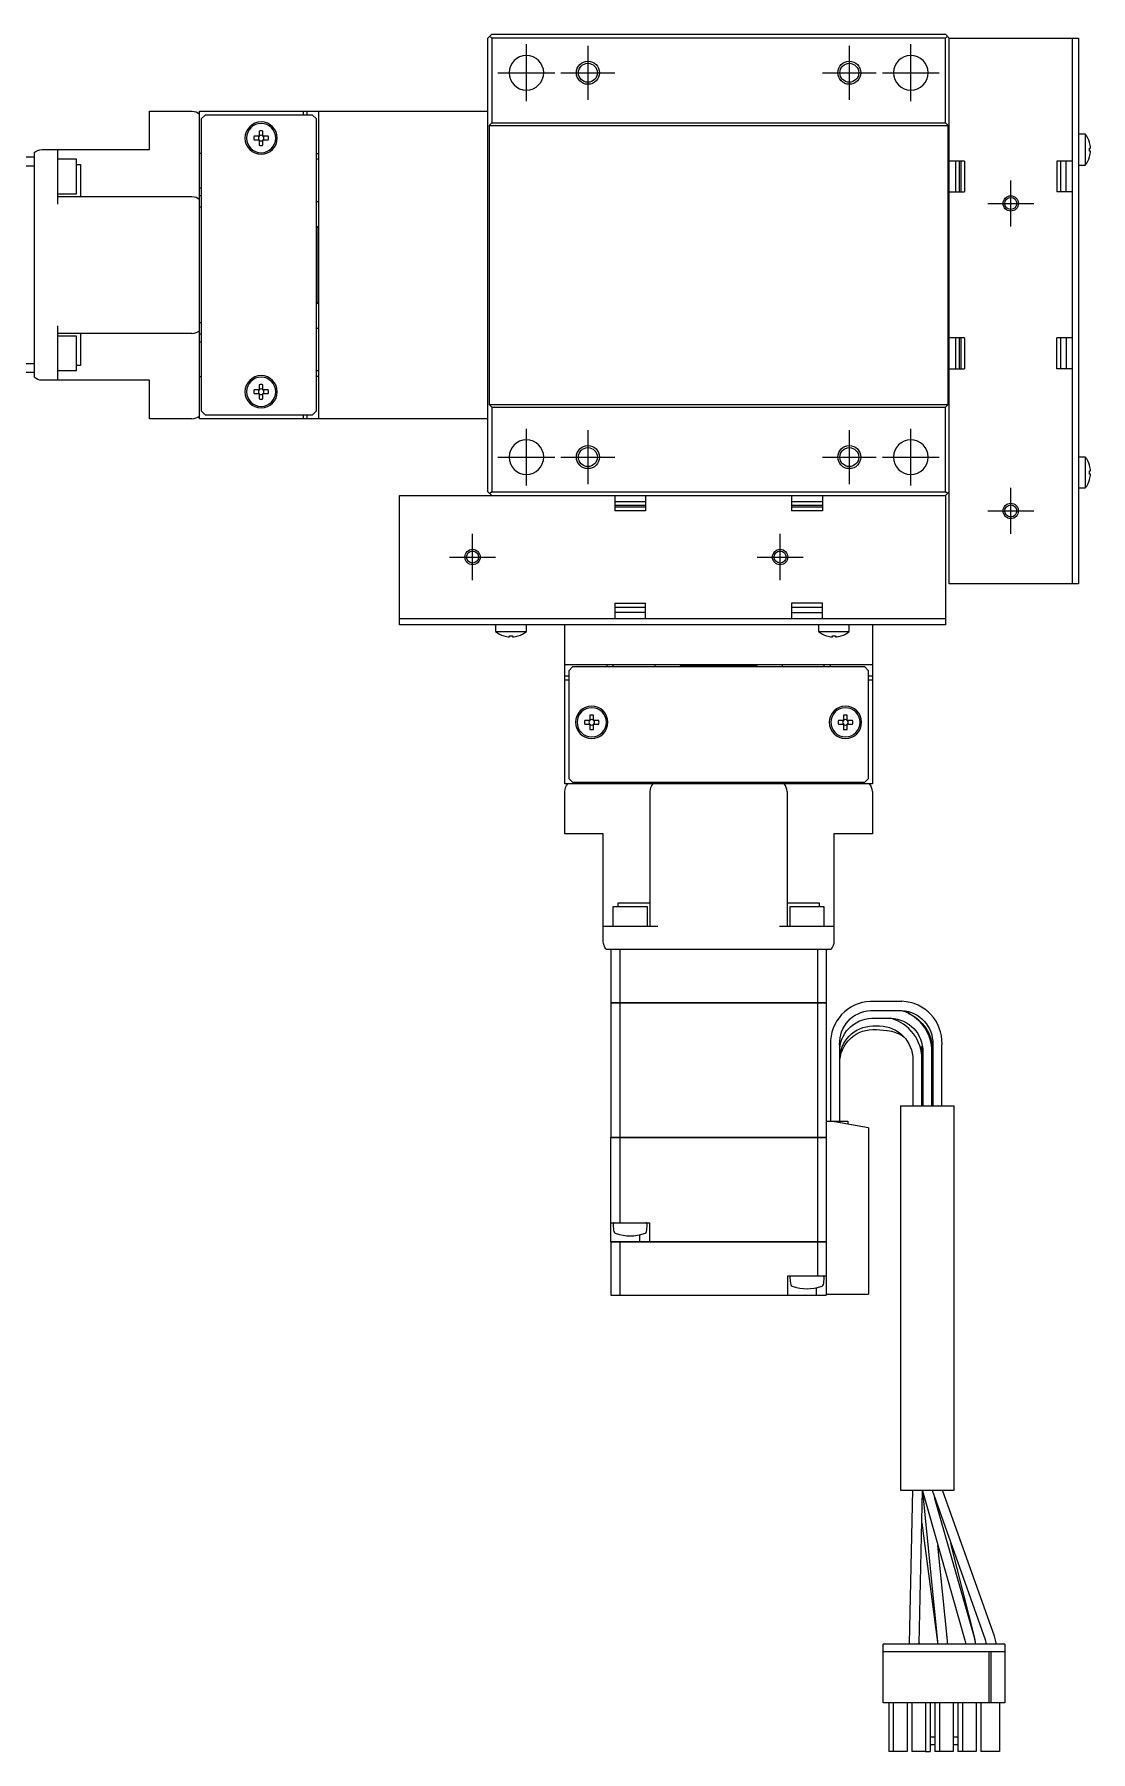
# Model space of a CAD drawing. Extents: x 0 to 740, y -8 to 429.
# Drawn here: x 602.3 to 739.7, y 106.2 to 329.6 of the extents above; entities that cross this region are included whole.
import ezdxf

# ---------------------------------------------------------------- set-up
doc = ezdxf.new("R2010")
doc.units = 0
doc.header["$LTSCALE"] = 0.5
doc.linetypes.add('CENTER', pattern=[50.8, 31.75, -6.35, 6.35, -6.35])
for name, color, linetype in [('MSM_CENTER', 1, 'CENTER'), ('MSM_CONTINUOUS', 7, 'CONTINUOUS'), ('MSM_NARROW', 5, 'CONTINUOUS')]:
    doc.layers.add(name, color=color, linetype=linetype)

msp = doc.modelspace()

# ---------------------------------------------------------------- linework, layer by layer
at = {"layer": 'MSM_CENTER'}
for p, q in [((666.33, 320.91), (666.33, 328.31)), ((674.33, 328.11), (674.33, 321.11)), ((708.33, 328.11), (708.33, 321.11)), ((716.33, 320.91), (716.33, 328.31)), ((662.63, 324.61), (670.03, 324.61)), ((670.83, 324.61), (677.83, 324.61)), ((704.83, 324.61), (711.83, 324.61)), ((712.63, 324.61), (720.03, 324.61)), ((729.33, 304.61), (729.33, 310.61)), ((726.33, 307.61), (732.33, 307.61)), ((666.33, 270.91), (666.33, 278.31)), ((674.33, 278.11), (674.33, 271.11)), ((708.33, 278.11), (708.33, 271.11)), ((716.33, 270.91), (716.33, 278.31)), ((662.63, 274.61), (670.03, 274.61)), ((670.83, 274.61), (677.83, 274.61)), ((704.83, 274.61), (711.83, 274.61)), ((712.63, 274.61), (720.03, 274.61)), ((729.33, 264.61), (729.33, 270.61)), ((726.33, 267.61), (732.33, 267.61)), ((659.33, 258.61), (659.33, 264.61)), ((699.33, 258.61), (699.33, 264.61)), ((656.33, 261.61), (662.33, 261.61)), ((696.33, 261.61), (702.33, 261.61))]:
    msp.add_line(p, q, dxfattribs=at)
at = {"layer": 'MSM_CONTINUOUS'}
for p, q in [((661.83, 329.61), (661.33, 329.11)), ((661.33, 270.11), (661.33, 329.11)), ((661.58, 329.36), (661.83, 329.11)), ((661.83, 329.61), (720.83, 329.61)), ((661.83, 329.11), (661.83, 318.11)), ((720.83, 329.11), (661.83, 329.11)), ((721.33, 329.11), (720.83, 329.61)), ((720.83, 329.11), (721.08, 329.36)), ((720.83, 318.11), (720.83, 329.11)), ((721.33, 258.11), (721.33, 329.11)), ((721.33, 329.11), (738.13, 329.11)), ((737.33, 329.11), (737.33, 258.11)), ((738.13, 329.11), (738.13, 258.11)), ((617.33, 314.61), (617.33, 319.61)), ((617.33, 319.61), (622.83, 319.61)), ((623.83, 319.61), (661.33, 319.61)), ((623.83, 279.61), (623.83, 319.61)), ((637.33, 319.11), (637.33, 319.61)), ((637.83, 319.11), (637.83, 319.61)), ((639.33, 279.61), (639.33, 319.61)), ((624.53, 319.11), (624.03, 318.61)), ((624.03, 318.61), (624.03, 280.61)), ((638.53, 319.11), (624.53, 319.11)), ((639.03, 318.61), (638.53, 319.11)), ((639.03, 280.61), (639.03, 318.61)), ((661.83, 318.11), (661.48, 317.76)), ((661.48, 317.76), (661.48, 281.46)), ((661.48, 317.76), (721.18, 317.76)), ((661.83, 318.11), (720.83, 318.11)), ((721.18, 317.76), (720.83, 318.11)), ((721.18, 281.46), (721.18, 317.76)), ((631.59, 316.35), (630.91, 316.35)), ((630.91, 315.87), (631.59, 315.87)), ((631.59, 317.03), (631.59, 316.35)), ((631.59, 315.87), (631.59, 315.19)), ((632.07, 316.35), (632.07, 317.03)), ((632.75, 316.35), (632.07, 316.35)), ((632.07, 315.19), (632.07, 315.87)), ((632.07, 315.87), (632.75, 315.87)), ((739.03, 316.61), (738.13, 316.61)), ((739.03, 312.61), (739.03, 316.61)), ((739.59, 315.54), (739.59, 315.56)), ((602.33, 313.61), (595.34, 313.61)), ((602.33, 314.23), (602.33, 284.99)), ((603.33, 314.61), (617.33, 314.61)), ((605.33, 314.61), (605.33, 307.51)), ((607.83, 313.36), (605.33, 313.36)), ((607.83, 308.86), (607.83, 313.36)), ((624.03, 314.11), (623.83, 314.11)), ((639.03, 314.11), (639.33, 314.11)), ((639.33, 313.36), (639.03, 313.36)), ((723.33, 313.11), (721.33, 313.11)), ((722.13, 313.11), (722.13, 312.16)), ((722.63, 313.11), (722.63, 309.11)), ((722.83, 313.11), (722.83, 309.11)), ((723.33, 313.11), (723.33, 309.11)), ((735.33, 313.11), (735.33, 309.11)), ((737.33, 313.11), (735.33, 313.11)), ((735.83, 309.11), (735.83, 313.11)), ((736.53, 309.11), (736.53, 313.11)), ((739.59, 314.81), (739.72, 314.81)), ((739.59, 314.41), (739.59, 314.81)), ((739.72, 314.41), (739.59, 314.41)), ((739.59, 313.66), (739.59, 313.68)), ((602.33, 312.45), (595.34, 312.45)), ((607.83, 312.69), (608.33, 312.69)), ((608.33, 312.69), (608.33, 308.51)), ((722.13, 312.16), (722.13, 310.05)), ((738.13, 312.61), (739.03, 312.61)), ((605.33, 308.86), (607.83, 308.86)), ((605.33, 308.51), (622.83, 308.51)), ((624.03, 309.61), (623.83, 309.61)), ((624.03, 308.61), (623.83, 308.61)), ((721.33, 309.11), (723.33, 309.11)), ((722.13, 310.05), (722.13, 309.11)), ((737.33, 309.11), (735.33, 309.11)), ((624.03, 307.11), (623.83, 307.11)), ((639.03, 307.86), (639.33, 307.86)), ((639.13, 304.61), (639.03, 304.61)), ((639.13, 294.61), (639.13, 304.61)), ((639.33, 304.41), (639.13, 304.61)), ((639.03, 294.61), (639.13, 294.61)), ((639.13, 294.61), (639.33, 294.81)), ((605.33, 291.71), (605.33, 284.61)), ((622.83, 290.71), (605.33, 290.71)), ((608.33, 290.71), (608.33, 286.53)), ((623.83, 292.11), (624.03, 292.11)), ((624.03, 290.61), (623.83, 290.61)), ((639.33, 291.36), (639.03, 291.36)), ((607.83, 290.36), (605.33, 290.36)), ((607.83, 285.86), (607.83, 290.36)), ((623.83, 289.61), (624.03, 289.61)), ((723.33, 290.11), (721.33, 290.11)), ((722.13, 290.11), (722.13, 289.16)), ((722.13, 289.16), (722.13, 287.05)), ((722.63, 290.11), (722.63, 286.11)), ((722.83, 290.11), (722.83, 286.11)), ((723.33, 290.11), (723.33, 286.11)), ((737.33, 290.11), (735.33, 290.11)), ((735.33, 286.11), (735.33, 290.11)), ((735.83, 286.11), (735.83, 290.11)), ((736.53, 290.11), (736.53, 286.11)), ((602.33, 286.76), (595.34, 286.76)), ((608.33, 286.53), (607.83, 286.53)), ((721.33, 286.11), (723.33, 286.11)), ((722.13, 287.05), (722.13, 286.11)), ((737.33, 286.11), (735.33, 286.11)), ((602.33, 285.61), (595.34, 285.61)), ((617.33, 284.61), (603.33, 284.61)), ((605.33, 285.86), (607.83, 285.86)), ((617.33, 279.61), (617.33, 284.61)), ((623.83, 285.11), (624.03, 285.11)), ((631.59, 284.03), (631.59, 283.35)), ((632.07, 283.35), (632.07, 284.03)), ((639.03, 285.86), (639.33, 285.86)), ((639.33, 285.11), (639.03, 285.11)), ((631.59, 283.35), (630.91, 283.35)), ((630.91, 282.87), (631.59, 282.87)), ((631.59, 282.87), (631.59, 282.19)), ((632.75, 283.35), (632.07, 283.35)), ((632.07, 282.19), (632.07, 282.87)), ((632.07, 282.87), (632.75, 282.87)), ((622.83, 279.61), (617.33, 279.61)), ((661.33, 279.61), (623.83, 279.61)), ((624.03, 280.61), (624.53, 280.11)), ((624.53, 280.11), (638.53, 280.11)), ((637.33, 279.61), (637.33, 280.11)), ((637.83, 279.61), (637.83, 280.11)), ((638.53, 280.11), (639.03, 280.61)), ((661.48, 281.46), (661.83, 281.11)), ((661.48, 281.46), (721.18, 281.46)), ((661.83, 281.11), (661.83, 270.11)), ((661.83, 281.11), (720.83, 281.11)), ((720.83, 281.11), (721.18, 281.46)), ((720.83, 270.11), (720.83, 281.11)), ((739.03, 274.61), (738.13, 274.61)), ((739.03, 270.61), (739.03, 274.61)), ((739.59, 273.54), (739.59, 273.56)), ((739.59, 272.81), (739.72, 272.81)), ((739.59, 272.41), (739.59, 272.81)), ((738.13, 270.61), (739.03, 270.61)), ((739.72, 272.41), (739.59, 272.41)), ((739.59, 271.66), (739.59, 271.68)), ((649.83, 252.81), (649.83, 269.61)), ((649.83, 269.61), (720.83, 269.61)), ((661.33, 270.11), (661.83, 269.61)), ((661.83, 270.11), (661.58, 269.86)), ((661.83, 270.11), (720.83, 270.11)), ((677.83, 269.61), (677.83, 267.61)), ((678.78, 268.81), (677.83, 268.81)), ((681.83, 268.31), (677.83, 268.31)), ((681.83, 268.11), (677.83, 268.11)), ((680.89, 268.81), (678.78, 268.81)), ((681.83, 268.81), (680.89, 268.81)), ((681.83, 269.61), (681.83, 267.61)), ((700.83, 269.61), (700.83, 267.61)), ((701.78, 268.81), (700.83, 268.81)), ((704.83, 268.31), (700.83, 268.31)), ((704.83, 268.11), (700.83, 268.11)), ((703.89, 268.81), (701.78, 268.81)), ((704.83, 268.81), (703.89, 268.81)), ((704.83, 269.61), (704.83, 267.61)), ((720.83, 269.61), (721.33, 270.11)), ((721.08, 269.86), (720.83, 270.11)), ((720.83, 269.61), (720.83, 252.81)), ((681.83, 267.61), (677.83, 267.61)), ((704.83, 267.61), (700.83, 267.61)), ((738.13, 258.11), (721.33, 258.11)), ((677.83, 255.61), (681.83, 255.61)), ((677.83, 255.61), (677.83, 253.61)), ((677.83, 255.11), (681.83, 255.11)), ((681.83, 253.61), (681.83, 255.61)), ((704.83, 255.61), (700.83, 255.61)), ((700.83, 255.61), (700.83, 253.61)), ((700.83, 255.11), (704.83, 255.11)), ((704.83, 253.61), (704.83, 255.61)), ((649.83, 253.61), (720.83, 253.61)), ((720.83, 252.81), (649.83, 252.81)), ((662.33, 252.81), (662.33, 251.91)), ((666.33, 251.91), (666.33, 252.81)), ((671.33, 232.11), (671.33, 252.81)), ((681.83, 254.41), (677.83, 254.41)), ((700.83, 254.41), (704.83, 254.41)), ((704.33, 252.81), (704.33, 251.91)), ((708.33, 251.91), (708.33, 252.81)), ((711.33, 252.81), (711.33, 232.11)), ((662.33, 251.91), (666.33, 251.91)), ((663.38, 251.35), (663.4, 251.35)), ((664.13, 251.35), (664.53, 251.35)), ((664.13, 251.22), (664.13, 251.35)), ((664.53, 251.35), (664.53, 251.22)), ((665.26, 251.35), (665.28, 251.35)), ((704.33, 251.91), (708.33, 251.91)), ((705.38, 251.35), (705.4, 251.35)), ((706.13, 251.35), (706.53, 251.35)), ((706.13, 251.22), (706.13, 251.35)), ((706.53, 251.35), (706.53, 251.22)), ((707.26, 251.35), (707.28, 251.35)), ((711.33, 247.61), (671.33, 247.61)), ((671.83, 246.11), (671.33, 246.11)), ((672.33, 247.31), (671.83, 246.81)), ((671.83, 246.81), (671.83, 232.81)), ((710.33, 247.31), (672.33, 247.31)), ((676.83, 247.31), (676.83, 247.61)), ((677.58, 247.61), (677.58, 247.31)), ((683.08, 247.31), (683.08, 247.61)), ((686.53, 247.61), (686.33, 247.41)), ((696.33, 247.41), (686.33, 247.41)), ((686.33, 247.41), (686.33, 247.31)), ((696.33, 247.41), (696.13, 247.61)), ((696.33, 247.31), (696.33, 247.41)), ((699.58, 247.61), (699.58, 247.31)), ((705.08, 247.31), (705.08, 247.61)), ((705.83, 247.61), (705.83, 247.31)), ((710.83, 246.81), (710.33, 247.31)), ((710.83, 232.81), (710.83, 246.81)), ((711.33, 246.11), (710.83, 246.11)), ((671.83, 245.61), (671.33, 245.61)), ((711.33, 245.61), (710.83, 245.61)), ((674.59, 240.35), (673.91, 240.35)), ((673.91, 239.87), (674.59, 239.87)), ((674.59, 241.03), (674.59, 240.35)), ((674.59, 239.87), (674.59, 239.19)), ((675.07, 240.35), (675.07, 241.03)), ((675.75, 240.35), (675.07, 240.35)), ((675.07, 239.19), (675.07, 239.87)), ((675.07, 239.87), (675.75, 239.87)), ((707.59, 240.35), (706.91, 240.35)), ((706.91, 239.87), (707.59, 239.87)), ((707.59, 241.03), (707.59, 240.35)), ((707.59, 239.87), (707.59, 239.19)), ((708.07, 240.35), (708.07, 241.03)), ((708.75, 240.35), (708.07, 240.35)), ((708.07, 239.87), (708.75, 239.87)), ((708.07, 239.19), (708.07, 239.87)), ((671.83, 232.81), (672.33, 232.31)), ((710.33, 232.31), (710.83, 232.81)), ((711.33, 232.11), (671.33, 232.11)), ((671.33, 225.61), (671.33, 231.11)), ((672.33, 232.31), (710.33, 232.31)), ((676.83, 232.31), (676.83, 232.11)), ((681.33, 232.31), (681.33, 232.11)), ((682.33, 232.31), (682.33, 232.11)), ((682.43, 213.61), (682.43, 231.11)), ((683.83, 232.31), (683.83, 232.11)), ((698.83, 232.11), (698.83, 232.31)), ((700.23, 231.11), (700.23, 213.61)), ((700.33, 232.31), (700.33, 232.11)), ((701.33, 232.11), (701.33, 232.31)), ((705.83, 232.11), (705.83, 232.31)), ((711.33, 231.11), (711.33, 225.61)), ((676.33, 225.61), (671.33, 225.61)), ((676.33, 211.61), (676.33, 225.61)), ((706.33, 225.61), (706.33, 211.61)), ((711.33, 225.61), (706.33, 225.61)), ((682.08, 216.11), (677.58, 216.11)), ((677.58, 216.11), (677.58, 213.61)), ((678.25, 216.11), (678.25, 216.61)), ((678.25, 216.61), (682.43, 216.61)), ((682.08, 213.61), (682.08, 216.11)), ((700.23, 216.61), (704.41, 216.61)), ((705.08, 216.11), (700.58, 216.11)), ((700.58, 216.11), (700.58, 213.61)), ((704.41, 216.61), (704.41, 216.11)), ((705.08, 213.61), (705.08, 216.11)), ((676.33, 213.61), (683.43, 213.61)), ((699.23, 213.61), (706.33, 213.61)), ((676.71, 210.61), (705.95, 210.61)), ((677.33, 210.61), (677.33, 203.62)), ((678.49, 210.61), (678.49, 203.62)), ((704.18, 210.61), (704.18, 203.62)), ((705.33, 210.61), (705.33, 203.62)), ((677.33, 203.62), (705.33, 203.62)), ((677.33, 203.61), (677.33, 186.12)), ((705.33, 203.61), (677.33, 203.61)), ((677.34, 203.61), (677.34, 203.62)), ((678.49, 203.61), (678.49, 186.12)), ((678.5, 203.61), (678.5, 203.62)), ((704.17, 203.61), (704.17, 203.62)), ((704.18, 203.61), (704.18, 186.12)), ((705.32, 203.61), (705.32, 203.62)), ((705.33, 203.61), (705.33, 165.61)), ((715.18, 203.81), (711.08, 203.81)), ((711.08, 202.61), (715.18, 202.61)), ((711.24, 201.61), (713.72, 201.61)), ((715.18, 202.6), (715.14, 202.61)), ((711.39, 200.61), (712.27, 200.61)), ((711.85, 200.13), (713.23, 200.01)), ((705.88, 198.21), (705.88, 188.21)), ((707.08, 188.21), (707.08, 198.21)), ((717.73, 197.92), (717.72, 197.95)), ((717.72, 197.95), (717.73, 197.92)), ((717.78, 197.21), (717.73, 197.92)), ((717.73, 197.92), (717.88, 196.71)), ((717.78, 190.21), (717.78, 197.21)), ((717.88, 197.21), (717.88, 190.21)), ((719.08, 190.21), (719.08, 197.21)), ((719.18, 198.21), (719.18, 190.21)), ((720.38, 190.21), (720.38, 198.21)), ((707.08, 195.73), (707.09, 195.97)), ((716.58, 196.21), (716.58, 190.21)), ((714.98, 190.21), (721.98, 190.21)), ((714.98, 190.21), (714.98, 140.21)), ((721.98, 140.21), (721.98, 190.21)), ((705.33, 188.21), (708.13, 188.21)), ((710.83, 187.34), (705.93, 188.21)), ((708.13, 188.21), (708.13, 187.82)), ((677.33, 186.12), (705.33, 186.12)), ((705.33, 186.11), (677.33, 186.11)), ((677.33, 172.51), (677.33, 186.11)), ((677.34, 186.11), (677.34, 186.12)), ((678.49, 186.11), (678.49, 175.01)), ((678.5, 186.11), (678.5, 186.12)), ((704.17, 186.11), (704.17, 186.12)), ((704.18, 186.11), (704.18, 172.51)), ((705.32, 186.11), (705.32, 186.12)), ((710.83, 187.34), (710.83, 165.71)), ((677.33, 175.01), (682.33, 175.01)), ((677.6, 174.79), (677.67, 174.02)), ((682, 174.02), (682.06, 174.79)), ((682.33, 175.01), (682.33, 172.51)), ((705.33, 172.51), (677.33, 172.51)), ((677.33, 172.5), (677.33, 165.61)), ((705.33, 172.5), (677.33, 172.5)), ((677.34, 172.51), (677.34, 172.5)), ((678.49, 172.5), (678.49, 165.61)), ((678.5, 172.51), (678.5, 172.5)), ((681.08, 172.51), (681.08, 173.44)), ((704.17, 172.51), (704.17, 172.5)), ((704.18, 172.5), (704.18, 168.11)), ((705.32, 172.51), (705.32, 172.5)), ((700.33, 168.11), (705.33, 168.11)), ((700.33, 165.61), (700.33, 168.11)), ((700.6, 167.9), (700.67, 167.13)), ((705, 167.13), (705.06, 167.9)), ((677.33, 165.61), (705.33, 165.61)), ((704.08, 165.61), (704.08, 166.55)), ((705.33, 165.71), (710.83, 165.71)), ((714.98, 140.21), (721.98, 140.21)), ((716.53, 140.21), (716.13, 120.32)), ((717.43, 120.29), (717.83, 140.21)), ((717.83, 140.12), (723.37, 120.7)), ((717.84, 140.09), (719.8, 120.49)), ((719.09, 140.21), (725.98, 120.8)), ((724.62, 121.06), (719.43, 139.27)), ((727.21, 121.24), (720.47, 140.21)), ((717.75, 135.91), (719.79, 120.45)), ((721.09, 120.62), (719.85, 133.02)), ((724.66, 120.97), (721.55, 133.28)), ((723.37, 120.7), (723.48, 120.21)), ((724.79, 120.21), (724.62, 121.06)), ((724.8, 120.21), (724.66, 120.97)), ((725.98, 120.81), (726.15, 120.21)), ((725.98, 120.8), (726.15, 120.21)), ((727.47, 120.21), (727.21, 121.24)), ((728.58, 120.21), (712.73, 120.21)), ((712.73, 112.56), (712.73, 120.21)), ((728.58, 119.19), (712.73, 119.19)), ((716.13, 120.32), (716.13, 120.21)), ((717.43, 120.21), (717.44, 120.36)), ((717.43, 120.21), (717.43, 120.29)), ((719.8, 120.49), (719.82, 120.21)), ((721.12, 120.21), (721.09, 120.62)), ((726.5, 112.56), (726.5, 119.19)), ((726.8, 112.56), (726.8, 119.19)), ((728.58, 120.21), (728.58, 112.56)), ((728.58, 112.56), (712.73, 112.56)), ((713.45, 112.56), (713.45, 106.21)), ((714.05, 112.56), (714.05, 106.21)), ((715.85, 112.56), (715.85, 106.21)), ((716.45, 112.56), (716.45, 106.21)), ((718.25, 112.56), (718.25, 106.21)), ((718.85, 112.56), (718.85, 106.21)), ((719.45, 112.56), (719.45, 106.21)), ((720.05, 112.56), (720.05, 106.21)), ((721.85, 112.56), (721.85, 106.21)), ((722.45, 112.56), (722.45, 106.21)), ((723.05, 112.56), (723.05, 106.21)), ((724.85, 112.56), (724.85, 106.21)), ((725.45, 112.56), (725.45, 106.21)), ((727.85, 112.56), (727.85, 106.21)), ((719.45, 108.1), (718.85, 108.1)), ((722.45, 108.1), (721.85, 108.1)), ((714.05, 106.21), (713.45, 106.21)), ((715.85, 106.21), (714.05, 106.21)), ((718.25, 106.21), (716.45, 106.21)), ((718.25, 106.21), (718.85, 106.21)), ((719.45, 107.1), (718.85, 107.1)), ((720.05, 106.21), (719.45, 106.21)), ((721.85, 106.21), (720.05, 106.21)), ((722.45, 107.1), (721.85, 107.1)), ((723.05, 106.21), (722.45, 106.21)), ((724.85, 106.21), (723.05, 106.21)), ((727.85, 106.21), (725.45, 106.21))]:
    msp.add_line(p, q, dxfattribs=at)
at = {"layer": 'MSM_CONTINUOUS', "extrusion": (0, 0, -1)}
for centre, radius in [((-666.33, 324.61), 2.25), ((-716.33, 324.61), 2.25), ((-631.83, 316.11), 2.1), ((-631.83, 316.11), 1.9), ((-631.83, 283.11), 2.1), ((-631.83, 283.11), 1.9), ((-666.33, 274.61), 2.25), ((-716.33, 274.61), 2.25), ((-674.83, 240.11), 2.1), ((-674.83, 240.11), 1.9), ((-707.83, 240.11), 2.1), ((-707.83, 240.11), 1.9)]:
    msp.add_circle(centre, radius, dxfattribs=at)
at = {"layer": 'MSM_CONTINUOUS'}
for centre, radius in [((674.33, 324.61), 1.23), ((708.33, 324.61), 1.23), ((729.33, 307.61), 0.783), ((674.33, 274.61), 1.23), ((708.33, 274.61), 1.23), ((729.33, 267.61), 0.783), ((659.33, 261.61), 0.783), ((699.33, 261.61), 0.783)]:
    msp.add_circle(centre, radius, dxfattribs=at)
at = {"layer": 'MSM_CONTINUOUS', "extrusion": (0, 0, -1)}
for centre, radius, start, end in [((-622.83, 318.11), 1.5, 90, 131.8103), ((-603.33, 313.11), 1.5, 48.1897, 90), ((-622.83, 307.01), 1.5, 90, 131.8103), ((-603.33, 286.11), 1.5, 270, 311.8103), ((-672.83, 231.11), 1.5, 0, 41.8103), ((-683.93, 231.11), 1.5, 0, 41.8103), ((-677.83, 211.61), 1.5, 318.1897, 0), ((-704.83, 211.61), 1.5, 180, 221.8103), ((-711.29, 198.4), 4.22, 357.4296, 87.1458), ((-711.37, 197.32), 4.29, 358.4433, 88.358), ((-713.6, 197.32), 4.29, 91.6879, 181.5108), ((-714.96, 198.39), 4.22, 92.931, 182.4936), ((-713.74, 197.31), 5.45, 113.9954, 178.8909), ((-711.44, 196.25), 4.36, 359.4143, 89.4108), ((-711.47, 195.76), 4.39, 359.8692, 94.9179), ((-712.23, 196.25), 4.36, 90.6063, 180.5686), ((-712.85, 195.66), 4.37, 95.0458, 127.0419)]:
    msp.add_arc(centre, radius, start, end, dxfattribs=at)
at = {"layer": 'MSM_CONTINUOUS'}
for centre, radius, start, end in [((631.83, 316.11), 0.95, 165.3667, 194.6333), ((631.83, 316.11), 0.365, 138.8496, 221.1504), ((631.83, 316.11), 0.95, 75.3667, 104.6333), ((631.83, 316.11), 0.365, 48.8496, 131.1504), ((631.83, 316.11), 0.365, 228.8496, 311.1504), ((631.83, 316.11), 0.95, 255.3667, 284.6333), ((631.83, 316.11), 0.365, 318.8496, 41.1504), ((631.83, 316.11), 0.95, 345.3667, 14.6333), ((736.53, 314.61), 3.2, 17.27, 38.6822), ((736.53, 314.61), 3.19, 3.5904, 16.9053), ((736.53, 314.61), 3.2, 321.3178, 342.73), ((736.53, 314.61), 3.19, 343.0947, 356.4096), ((622.83, 292.21), 1.5, 270, 311.8103), ((631.83, 283.11), 0.95, 75.3667, 104.6333), ((631.83, 283.11), 0.95, 165.3667, 194.6333), ((631.83, 283.11), 0.365, 138.8496, 221.1504), ((631.83, 283.11), 0.365, 48.8496, 131.1504), ((631.83, 283.11), 0.365, 228.8496, 311.1504), ((631.83, 283.11), 0.95, 255.3667, 284.6333), ((631.83, 283.11), 0.365, 318.8496, 41.1504), ((631.83, 283.11), 0.95, 345.3667, 14.6333), ((622.83, 281.11), 1.5, 270, 311.8103), ((736.53, 272.61), 3.2, 17.27, 38.6822), ((736.53, 272.61), 3.19, 3.5904, 16.9053), ((736.53, 272.61), 3.2, 321.3178, 342.73), ((736.53, 272.61), 3.19, 343.0947, 356.4096), ((664.33, 254.41), 3.2, 231.3178, 252.73), ((664.33, 254.41), 3.19, 253.0947, 266.4096), ((664.33, 254.41), 3.19, 273.5904, 286.9053), ((664.33, 254.41), 3.2, 287.27, 308.6822), ((706.33, 254.41), 3.2, 231.3178, 252.73), ((706.33, 254.41), 3.19, 253.0947, 266.4096), ((706.33, 254.41), 3.19, 273.5904, 286.9053), ((706.33, 254.41), 3.2, 287.27, 308.6822), ((674.83, 240.11), 0.95, 165.3667, 194.6333), ((674.83, 240.11), 0.365, 138.8496, 221.1504), ((674.83, 240.11), 0.95, 75.3667, 104.6333), ((674.83, 240.11), 0.365, 48.8496, 131.1504), ((674.83, 240.11), 0.365, 228.8496, 311.1504), ((674.83, 240.11), 0.95, 255.3667, 284.6333), ((674.83, 240.11), 0.365, 318.8496, 41.1504), ((674.83, 240.11), 0.95, 345.3667, 14.6333), ((707.83, 240.11), 0.95, 165.3667, 194.6333), ((707.83, 240.11), 0.365, 138.8496, 221.1504), ((707.83, 240.11), 0.95, 75.3667, 104.6333), ((707.83, 240.11), 0.365, 48.8496, 131.1504), ((707.83, 240.11), 0.365, 228.8496, 311.1504), ((707.83, 240.11), 0.95, 255.3667, 284.6333), ((707.83, 240.11), 0.365, 318.8496, 41.1504), ((707.83, 240.11), 0.95, 345.3667, 14.6333), ((698.73, 231.11), 1.5, 0, 41.8103), ((709.83, 231.11), 1.5, 0, 41.8103), ((711.29, 198.4), 5.41, 92.1863, 182.0343), ((714.98, 198.41), 5.41, 357.9067, 87.8727), ((712.2, 196.24), 5.59, 359.7079, 74.0346), ((713.51, 197.28), 5.57, 359.2277, 72.6191), ((677.8, 174.81), 0.2, 90, 185), ((681.86, 174.81), 0.2, 355, 90), ((678.17, 174.07), 0.5, 185, 252.3708), ((679.83, 179.31), 6, 252.3708, 287.6292), ((681.5, 174.07), 0.5, 287.6292, 355), ((700.8, 167.92), 0.2, 108.1949, 185), ((704.86, 167.92), 0.2, 355, 71.8051), ((701.17, 167.18), 0.5, 185, 252.3708), ((702.83, 172.42), 6, 252.3708, 287.6292), ((704.5, 167.18), 0.5, 287.6292, 355)]:
    msp.add_arc(centre, radius, start, end, dxfattribs=at)
at = {"layer": 'MSM_NARROW'}
for centre, radius in [((674.33, 324.61), 1.5), ((708.33, 324.61), 1.5), ((729.33, 307.61), 1), ((674.33, 274.61), 1.5), ((708.33, 274.61), 1.5), ((729.33, 267.61), 1), ((659.33, 261.61), 1), ((699.33, 261.61), 1)]:
    msp.add_circle(centre, radius, dxfattribs=at)

doc.saveas('drawing.dxf')
